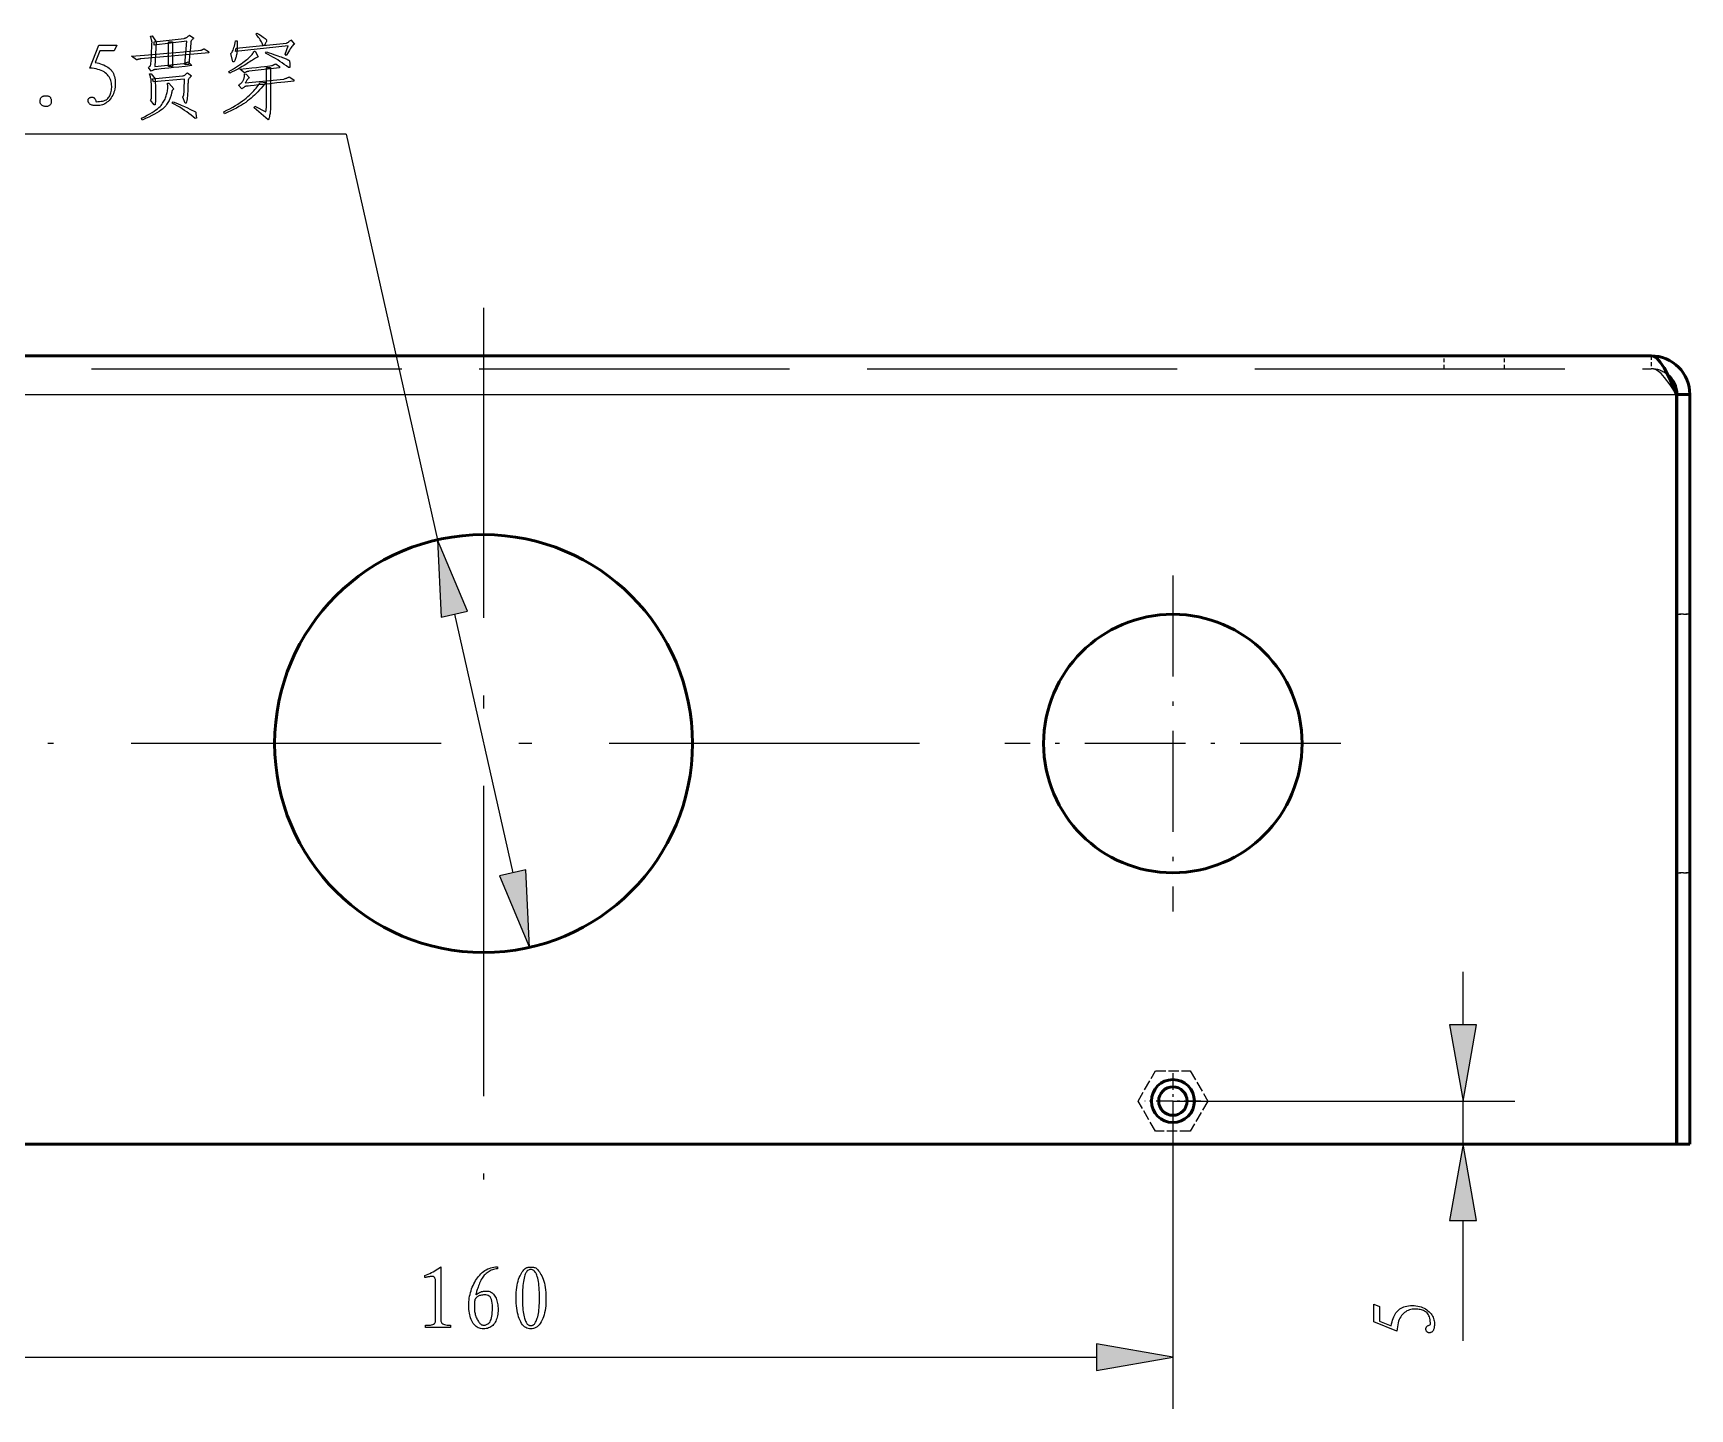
# Model space of a CAD drawing. Extents: x 0 to 420, y 0 to 297.
# Drawn here: x 125.6 to 189.7, y 84.3 to 137.5 of the extents above; entities that cross this region are included whole.
import ezdxf

# ---------------------------------------------------------------- set-up
doc = ezdxf.new("R2010")
doc.units = 0
doc.linetypes.add('DASHDOT', pattern=[18.5, 12, -3, 0.5, -3])
doc.linetypes.add('DASHED', pattern=[15, 12, -3])

msp = doc.modelspace()

# ---------------------------------------------------------------- linework, layer by layer
at = {"color": 5, "lineweight": 25}
for p, q in [((137.694, 133.629), (117.648, 133.629)), ((119.303, 86.314), (166.728, 86.314))]:
    msp.add_line(p, q, dxfattribs=at)
at = {"color": 5, "lineweight": 25, "ltscale": 0.402087}
msp.add_line((137.694, 133.629), (141.236, 117.94), dxfattribs=at)
at = {"color": 14, "linetype": 'DASHDOT', "lineweight": 25}
for p, q in [((143.015, 126.916), (143.015, 93.194)), ((159.877, 110.055), (126.154, 110.055))]:
    msp.add_line(p, q, dxfattribs=at)
at = {"color": 7, "lineweight": 50}
for p, q in [((97.849, 125.055), (188.182, 125.055)), ((189.159, 123.555), (189.159, 94.555)), ((189.182, 123.555), (189.182, 94.555)), ((189.682, 123.555), (189.682, 94.555)), ((189.159, 94.555), (96.872, 94.555))]:
    msp.add_line(p, q, dxfattribs=at)
at = {"color": 7, "linetype": 'DASHED', "lineweight": 25, "ltscale": 0.0125}
for p, q in [((180.182, 124.555), (180.182, 125.055)), ((180.182, 124.555), (180.182, 125.055)), ((182.515, 124.555), (182.515, 125.055)), ((182.515, 124.555), (182.515, 125.055)), ((188.182, 125.055), (188.182, 124.555)), ((188.182, 125.055), (188.182, 124.555)), ((189.682, 123.555), (189.182, 123.555)), ((189.182, 115.055), (189.682, 115.055)), ((189.682, 115.055), (189.182, 115.055)), ((189.182, 105.055), (189.682, 105.055)), ((189.682, 105.055), (189.182, 105.055))]:
    msp.add_line(p, q, dxfattribs=at)
at = {"color": 7, "linetype": 'DASHED', "lineweight": 25}
for p, q in [((97.849, 124.555), (188.182, 124.555)), ((96.872, 123.555), (189.159, 123.555)), ((96.872, 123.555), (189.159, 123.555)), ((96.872, 123.555), (189.159, 123.555))]:
    msp.add_line(p, q, dxfattribs=at)
at = {"color": 7, "lineweight": 25}
msp.add_line((96.872, 123.555), (189.159, 123.555), dxfattribs=at)
at = {"color": 7, "lineweight": 50, "ltscale": 0.0125}
for p, q in [((189.682, 123.555), (189.182, 123.555)), ((189.682, 94.555), (189.182, 94.555))]:
    msp.add_line(p, q, dxfattribs=at)
at = {"color": 14, "linetype": 'DASHDOT', "lineweight": 25, "ltscale": 0.325}
for p, q in [((169.682, 116.555), (169.682, 103.555)), ((176.182, 110.055), (163.182, 110.055))]:
    msp.add_line(p, q, dxfattribs=at)
at = {"color": 5, "lineweight": 25, "ltscale": 0.256445}
msp.add_line((141.886, 115.058), (144.145, 105.052), dxfattribs=at)
at = {"color": 5, "lineweight": 25, "ltscale": 0.051139}
msp.add_line((180.906, 99.176), (180.906, 101.222), dxfattribs=at)
at = {"color": 7, "linetype": 'DASHED', "lineweight": 25, "ltscale": 0.033679}
for p, q in [((168.335, 96.222), (169.009, 97.389)), ((169.009, 97.389), (170.356, 97.389)), ((170.356, 97.389), (171.029, 96.222)), ((169.009, 95.055), (168.335, 96.222)), ((171.029, 96.222), (170.356, 95.055)), ((170.356, 95.055), (169.009, 95.055))]:
    msp.add_line(p, q, dxfattribs=at)
at = {"color": 14, "linetype": 'DASHDOT', "lineweight": 25, "ltscale": 0.054167}
for p, q in [((169.682, 97.305), (169.682, 95.139)), ((170.765, 96.222), (168.599, 96.222))]:
    msp.add_line(p, q, dxfattribs=at)
at = {"color": 5, "lineweight": 25, "ltscale": 0.297689}
msp.add_line((169.682, 96.222), (169.682, 84.314), dxfattribs=at)
at = {"color": 5, "lineweight": 25, "ltscale": 0.330595}
msp.add_line((169.682, 96.222), (182.906, 96.222), dxfattribs=at)
at = {"color": 5, "lineweight": 25, "ltscale": 0.041667}
msp.add_line((180.906, 94.555), (180.906, 96.222), dxfattribs=at)
at = {"color": 5, "lineweight": 25, "ltscale": 0.11642}
msp.add_line((180.906, 86.944), (180.906, 91.601), dxfattribs=at)
at = {"color": 5, "lineweight": 25}
for points in [[(130.166, 136.721), (130.17, 136.802), (130.174, 136.875), (130.177, 136.941), (130.18, 137), (130.182, 137.051), (130.184, 137.094), (130.185, 137.13), (130.186, 137.158), (130.187, 137.179), (130.187, 137.192), (130.186, 137.203), (130.185, 137.217), (130.182, 137.233), (130.178, 137.251), (130.173, 137.273), (130.167, 137.297), (130.16, 137.323), (130.152, 137.352), (130.143, 137.384), (130.132, 137.418), (130.187, 137.432), (130.351, 137.199), (130.296, 136.256), (131.404, 136.365), (131.418, 136.366), (131.433, 136.368), (131.448, 136.371), (131.465, 136.376), (131.482, 136.382), (131.5, 136.39), (131.52, 136.399), (131.539, 136.409), (131.56, 136.421), (131.581, 136.434), (131.732, 136.283), (131.467, 136.255), (131.228, 136.229), (131.018, 136.207), (130.834, 136.187), (130.677, 136.17), (130.548, 136.157), (130.446, 136.146), (130.371, 136.139), (130.324, 136.134), (130.303, 136.133), (130.296, 136.132), (130.286, 136.13), (130.276, 136.127), (130.264, 136.122), (130.25, 136.116), (130.235, 136.108), (130.218, 136.099), (130.2, 136.089), (130.181, 136.077), (130.16, 136.064), (130.05, 136.215), (130.061, 136.223), (130.071, 136.23), (130.08, 136.238), (130.088, 136.244), (130.096, 136.251), (130.104, 136.257), (130.11, 136.262), (130.116, 136.267), (130.121, 136.272), (130.125, 136.276), (130.129, 136.285), (130.134, 136.301), (130.138, 136.325), (130.142, 136.357), (130.146, 136.398), (130.15, 136.446), (130.154, 136.503), (130.158, 136.567), (130.162, 136.64)], [(130.269, 137.199), (131.431, 137.336), (131.448, 137.34), (131.465, 137.345), (131.484, 137.353), (131.503, 137.362), (131.523, 137.374), (131.544, 137.387), (131.566, 137.402), (131.589, 137.419), (131.612, 137.438), (131.636, 137.459), (131.8, 137.35), (131.779, 137.329), (131.761, 137.309), (131.744, 137.291), (131.73, 137.274), (131.718, 137.259), (131.708, 137.245), (131.701, 137.233), (131.695, 137.223), (131.692, 137.214), (131.691, 137.206), (131.69, 137.191), (131.688, 137.16), (131.683, 137.112), (131.678, 137.049), (131.67, 136.969), (131.661, 136.872), (131.651, 136.76), (131.638, 136.631), (131.624, 136.486), (131.609, 136.324), (131.458, 136.324), (131.54, 137.227), (130.269, 137.076)], [(130.829, 136.256), (130.829, 137.199), (130.98, 137.199), (130.98, 136.256)], [(133.413, 137.24), (133.482, 137.24), (133.482, 137.162), (133.481, 137.089), (133.481, 137.024), (133.48, 136.965), (133.478, 136.912), (133.477, 136.866), (133.475, 136.827), (133.473, 136.794), (133.471, 136.768), (133.468, 136.748), (133.465, 136.73), (133.46, 136.709), (133.454, 136.685), (133.446, 136.658), (133.437, 136.628), (133.427, 136.596), (133.416, 136.56), (133.403, 136.521), (133.388, 136.479), (133.372, 136.434), (133.318, 136.434), (133.236, 136.748), (133.26, 136.775), (133.282, 136.807), (133.303, 136.844), (133.323, 136.886), (133.342, 136.933), (133.359, 136.984), (133.374, 137.041), (133.389, 137.102), (133.402, 137.169)], [(133.441, 136.953), (135.396, 137.158), (135.407, 137.162), (135.42, 137.168), (135.434, 137.175), (135.448, 137.184), (135.464, 137.196), (135.481, 137.209), (135.499, 137.224), (135.518, 137.241), (135.539, 137.26), (135.56, 137.281), (135.697, 137.117), (135.676, 137.103), (135.653, 137.082), (135.628, 137.055), (135.6, 137.021), (135.57, 136.98), (135.538, 136.933), (135.502, 136.88), (135.465, 136.82), (135.425, 136.753), (135.382, 136.68), (135.341, 136.721), (135.451, 137.049), (133.413, 136.83)], [(134.247, 137.541), (134.318, 137.496), (134.381, 137.456), (134.436, 137.419), (134.485, 137.386), (134.526, 137.356), (134.56, 137.331), (134.587, 137.309), (134.606, 137.292), (134.618, 137.278), (134.623, 137.268), (134.624, 137.258), (134.622, 137.246), (134.618, 137.232), (134.612, 137.215), (134.605, 137.196), (134.595, 137.174), (134.583, 137.15), (134.569, 137.123), (134.553, 137.094), (134.535, 137.063), (134.48, 137.063), (134.462, 137.109), (134.443, 137.154), (134.421, 137.2), (134.397, 137.244), (134.37, 137.288), (134.342, 137.332), (134.311, 137.375), (134.279, 137.417), (134.244, 137.459), (134.206, 137.5)], [(128.628, 135.49), (128.626, 135.547), (128.62, 135.601), (128.61, 135.654), (128.595, 135.705), (128.577, 135.753), (128.554, 135.8), (128.528, 135.845), (128.497, 135.888), (128.462, 135.93), (128.423, 135.969), (128.38, 136.005), (128.332, 136.039), (128.279, 136.069), (128.222, 136.096), (128.16, 136.119), (128.093, 136.139), (128.022, 136.156), (127.946, 136.17), (127.866, 136.18), (127.781, 136.188), (128.136, 137.076), (128.82, 137.076), (128.724, 136.857), (128.163, 136.857), (127.986, 136.406), (128.06, 136.391), (128.131, 136.374), (128.199, 136.355), (128.262, 136.333), (128.322, 136.309), (128.379, 136.282), (128.431, 136.254), (128.48, 136.223), (128.525, 136.189), (128.567, 136.153), (128.604, 136.115), (128.638, 136.072), (128.668, 136.025), (128.694, 135.975), (128.715, 135.921), (128.733, 135.863), (128.747, 135.801), (128.757, 135.736), (128.763, 135.666), (128.765, 135.593), (128.763, 135.519), (128.757, 135.448), (128.747, 135.38), (128.733, 135.315), (128.715, 135.253), (128.694, 135.193), (128.668, 135.137), (128.638, 135.083), (128.604, 135.032), (128.567, 134.984), (128.527, 134.94), (128.486, 134.9), (128.444, 134.865), (128.401, 134.833), (128.357, 134.807), (128.312, 134.784), (128.266, 134.766), (128.219, 134.753), (128.171, 134.743), (128.122, 134.738), (128.075, 134.736), (128.031, 134.736), (127.99, 134.737), (127.952, 134.739), (127.917, 134.743), (127.886, 134.749), (127.858, 134.756), (127.834, 134.765), (127.812, 134.775), (127.794, 134.786), (127.779, 134.799), (127.765, 134.812), (127.752, 134.825), (127.742, 134.839), (127.733, 134.853), (127.725, 134.867), (127.72, 134.882), (127.716, 134.898), (127.713, 134.914), (127.712, 134.93), (127.713, 134.946), (127.715, 134.961), (127.718, 134.975), (127.723, 134.988), (127.729, 135), (127.737, 135.011), (127.746, 135.021), (127.756, 135.03), (127.768, 135.039), (127.781, 135.046), (127.794, 135.052), (127.808, 135.057), (127.822, 135.061), (127.835, 135.063), (127.849, 135.065), (127.863, 135.065), (127.876, 135.064), (127.89, 135.061), (127.904, 135.058), (127.917, 135.053), (127.931, 135.046), (127.944, 135.037), (127.956, 135.027), (127.968, 135.013), (127.979, 134.998), (127.99, 134.981), (128, 134.961), (128.009, 134.939), (128.018, 134.915), (128.027, 134.889), (128.096, 134.89), (128.16, 134.895), (128.219, 134.903), (128.274, 134.914), (128.324, 134.928), (128.37, 134.945), (128.411, 134.966), (128.447, 134.989), (128.478, 135.016), (128.505, 135.046), (128.529, 135.079), (128.55, 135.114), (128.568, 135.152), (128.584, 135.192), (128.598, 135.236), (128.609, 135.281), (128.617, 135.33), (128.623, 135.381), (128.627, 135.434)], [(129.394, 136.652), (129.901, 136.694), (130.355, 136.732), (130.757, 136.765), (131.106, 136.795), (131.402, 136.82), (131.646, 136.841), (131.837, 136.858), (131.975, 136.871), (132.061, 136.88), (132.094, 136.885), (132.101, 136.888), (132.11, 136.891), (132.119, 136.895), (132.129, 136.9), (132.14, 136.905), (132.152, 136.911), (132.165, 136.917), (132.179, 136.924), (132.194, 136.932), (132.21, 136.939), (132.374, 136.83), (132.388, 136.775), (129.749, 136.543), (129.738, 136.543), (129.725, 136.541), (129.712, 136.539), (129.697, 136.536), (129.681, 136.533), (129.664, 136.528), (129.646, 136.523), (129.627, 136.517), (129.607, 136.51), (129.585, 136.502)], [(133.926, 136.399), (133.871, 136.362), (133.812, 136.324), (133.748, 136.286), (133.681, 136.246), (133.61, 136.206), (133.535, 136.166), (133.456, 136.124), (133.373, 136.082), (133.286, 136.04), (133.195, 135.996), (133.154, 136.051), (133.247, 136.107), (133.335, 136.161), (133.417, 136.213), (133.495, 136.263), (133.567, 136.311), (133.634, 136.356), (133.696, 136.399), (133.753, 136.44), (133.805, 136.479), (133.851, 136.516), (133.893, 136.551), (133.932, 136.586), (133.969, 136.62), (134.002, 136.653), (134.032, 136.687), (134.059, 136.719), (134.084, 136.751), (134.105, 136.783), (134.123, 136.813), (134.138, 136.844), (134.179, 136.844), (134.288, 136.625), (134.268, 136.615), (134.243, 136.603), (134.216, 136.587), (134.185, 136.569), (134.15, 136.548), (134.112, 136.524), (134.071, 136.497), (134.026, 136.468), (133.978, 136.435)], [(135.519, 136.215), (135.464, 136.215), (135.386, 136.274), (135.306, 136.333), (135.223, 136.39), (135.138, 136.447), (135.051, 136.502), (134.961, 136.556), (134.868, 136.609), (134.773, 136.661), (134.676, 136.712), (134.576, 136.762), (134.617, 136.816), (134.72, 136.782), (134.815, 136.75), (134.903, 136.72), (134.984, 136.692), (135.057, 136.666), (135.124, 136.643), (135.182, 136.621), (135.233, 136.602), (135.277, 136.585), (135.314, 136.57), (135.345, 136.557), (135.374, 136.545), (135.399, 136.534), (135.422, 136.523), (135.442, 136.514), (135.459, 136.506), (135.473, 136.498), (135.484, 136.492), (135.493, 136.486), (135.498, 136.481), (135.502, 136.475), (135.506, 136.464), (135.509, 136.449), (135.512, 136.429), (135.514, 136.405), (135.516, 136.376), (135.517, 136.342), (135.518, 136.304), (135.519, 136.262)], [(130.166, 135.415), (130.165, 135.466), (130.164, 135.512), (130.163, 135.553), (130.162, 135.59), (130.161, 135.622), (130.161, 135.649), (130.16, 135.671), (130.16, 135.689), (130.16, 135.701), (130.16, 135.709), (130.159, 135.717), (130.157, 135.728), (130.153, 135.744), (130.149, 135.764), (130.142, 135.788), (130.135, 135.816), (130.126, 135.848), (130.116, 135.884), (130.104, 135.924), (130.091, 135.969), (130.16, 135.969), (130.31, 135.777), (130.315, 135.634), (130.319, 135.501), (130.321, 135.376), (130.323, 135.261), (130.324, 135.155), (130.323, 135.059), (130.321, 134.972), (130.319, 134.894), (130.315, 134.825), (130.31, 134.766), (130.269, 134.766), (130.132, 134.943), (130.14, 134.957), (130.147, 134.971), (130.153, 134.984), (130.158, 134.998), (130.163, 135.012), (130.167, 135.025), (130.17, 135.039), (130.172, 135.053), (130.173, 135.066), (130.173, 135.08), (130.173, 135.096), (130.173, 135.115), (130.173, 135.139), (130.172, 135.167), (130.172, 135.198), (130.171, 135.234), (130.17, 135.273), (130.169, 135.316), (130.168, 135.364)], [(130.201, 135.777), (131.363, 135.887), (131.379, 135.888), (131.397, 135.892), (131.414, 135.898), (131.433, 135.906), (131.452, 135.918), (131.471, 135.931), (131.491, 135.947), (131.511, 135.965), (131.532, 135.986), (131.554, 136.01), (131.718, 135.887), (131.692, 135.86), (131.669, 135.836), (131.648, 135.814), (131.631, 135.794), (131.616, 135.776), (131.603, 135.76), (131.594, 135.746), (131.587, 135.734), (131.583, 135.724), (131.581, 135.716), (131.581, 135.706), (131.581, 135.692), (131.581, 135.672), (131.58, 135.647), (131.58, 135.617), (131.579, 135.581), (131.578, 135.541), (131.577, 135.495), (131.576, 135.444), (131.575, 135.388), (131.573, 135.329), (131.57, 135.272), (131.566, 135.214), (131.561, 135.158), (131.556, 135.102), (131.549, 135.047), (131.542, 134.993), (131.533, 134.939), (131.524, 134.886), (131.513, 134.834), (131.472, 134.834), (131.376, 135.066), (131.384, 135.078), (131.391, 135.09), (131.398, 135.103), (131.404, 135.117), (131.409, 135.131), (131.413, 135.147), (131.417, 135.163), (131.42, 135.18), (131.422, 135.198), (131.424, 135.217), (131.426, 135.24), (131.427, 135.269), (131.429, 135.306), (131.431, 135.35), (131.433, 135.401), (131.435, 135.46), (131.437, 135.525), (131.44, 135.597), (131.442, 135.677), (131.445, 135.764), (130.242, 135.654)], [(135.286, 135.764), (135.311, 135.772), (135.334, 135.78), (135.357, 135.788), (135.378, 135.797), (135.399, 135.805), (135.419, 135.813), (135.439, 135.821), (135.457, 135.829), (135.475, 135.838), (135.492, 135.846), (135.669, 135.736), (135.669, 135.682), (135.326, 135.645), (135.018, 135.612), (134.745, 135.583), (134.507, 135.558), (134.304, 135.536), (134.136, 135.518), (134.004, 135.504), (133.906, 135.494), (133.844, 135.487), (133.817, 135.483), (133.807, 135.481), (133.795, 135.477), (133.783, 135.471), (133.769, 135.464), (133.754, 135.454), (133.737, 135.443), (133.72, 135.43), (133.701, 135.416), (133.681, 135.399), (133.66, 135.381), (133.536, 135.531), (133.56, 135.545), (133.583, 135.56), (133.604, 135.576), (133.624, 135.593), (133.642, 135.61), (133.66, 135.628), (133.675, 135.647), (133.69, 135.667), (133.703, 135.688), (133.714, 135.709), (133.725, 135.731), (133.734, 135.754), (133.742, 135.778), (133.749, 135.803), (133.755, 135.829), (133.76, 135.855), (133.764, 135.882), (133.767, 135.91), (133.768, 135.939), (133.769, 135.969), (133.824, 135.955), (133.96, 135.818), (133.944, 135.809), (133.928, 135.797), (133.911, 135.783), (133.895, 135.766), (133.878, 135.747), (133.862, 135.725), (133.845, 135.701), (133.829, 135.674), (133.813, 135.645), (133.796, 135.613)], [(133.591, 136.147), (133.83, 136.173), (134.045, 136.196), (134.234, 136.217), (134.398, 136.236), (134.538, 136.252), (134.653, 136.266), (134.743, 136.278), (134.807, 136.287), (134.848, 136.293), (134.863, 136.297), (134.866, 136.3), (134.871, 136.303), (134.878, 136.308), (134.887, 136.312), (134.897, 136.317), (134.909, 136.323), (134.922, 136.329), (134.937, 136.336), (134.954, 136.344), (134.972, 136.352), (135.122, 136.256), (135.122, 136.201), (133.947, 136.064), (133.933, 136.064), (133.918, 136.062), (133.902, 136.06), (133.885, 136.056), (133.868, 136.051), (133.85, 136.045), (133.831, 136.038), (133.811, 136.029), (133.79, 136.02), (133.769, 136.01)], [(134.589, 134.492), (134.594, 134.517), (134.599, 134.543), (134.603, 134.569), (134.607, 134.595), (134.61, 134.622), (134.612, 134.65), (134.614, 134.678), (134.615, 134.707), (134.616, 134.736), (134.617, 134.766), (134.617, 136.215), (134.767, 136.215), (134.767, 134.615), (134.766, 134.569), (134.764, 134.524), (134.76, 134.48), (134.754, 134.436), (134.746, 134.393), (134.737, 134.351), (134.727, 134.31), (134.714, 134.27), (134.701, 134.23), (134.685, 134.191), (134.138, 134.656), (134.165, 134.711)], [(130.686, 134.69), (130.646, 134.647), (130.596, 134.602), (130.535, 134.555), (130.463, 134.507), (130.38, 134.456), (130.286, 134.404), (130.182, 134.35), (130.067, 134.295), (129.941, 134.237), (129.804, 134.178), (129.777, 134.246), (129.893, 134.305), (130, 134.362), (130.098, 134.417), (130.187, 134.47), (130.267, 134.521), (130.339, 134.57), (130.401, 134.617), (130.455, 134.662), (130.5, 134.704), (130.536, 134.745), (130.566, 134.785), (130.595, 134.825), (130.621, 134.866), (130.646, 134.907), (130.669, 134.949), (130.69, 134.99), (130.709, 135.033), (130.726, 135.075), (130.741, 135.119), (130.754, 135.162), (130.766, 135.206), (130.775, 135.25), (130.783, 135.293), (130.789, 135.337), (130.794, 135.381), (130.796, 135.425), (130.797, 135.468), (130.796, 135.512), (130.793, 135.556), (130.788, 135.6), (130.843, 135.6), (131.035, 135.381), (131.019, 135.368), (131.005, 135.355), (130.993, 135.343), (130.982, 135.332), (130.973, 135.321), (130.966, 135.311), (130.96, 135.302), (130.956, 135.293), (130.953, 135.286), (130.953, 135.278), (130.952, 135.27), (130.951, 135.259), (130.948, 135.246), (130.945, 135.229), (130.941, 135.21), (130.935, 135.188), (130.929, 135.164), (130.922, 135.136), (130.914, 135.106), (130.905, 135.073), (130.894, 135.039), (130.881, 135.003), (130.865, 134.967), (130.847, 134.93), (130.826, 134.892), (130.803, 134.853), (130.777, 134.814), (130.749, 134.774), (130.719, 134.732)], [(134.603, 135.641), (134.537, 135.563), (134.472, 135.487), (134.407, 135.414), (134.342, 135.343), (134.276, 135.275), (134.212, 135.209), (134.147, 135.146), (134.082, 135.085), (134.018, 135.027), (133.953, 134.971), (133.886, 134.916), (133.812, 134.861), (133.732, 134.807), (133.645, 134.752), (133.552, 134.697), (133.452, 134.643), (133.346, 134.588), (133.234, 134.533), (133.115, 134.479), (132.99, 134.424), (132.962, 134.492), (133.085, 134.555), (133.201, 134.617), (133.311, 134.678), (133.414, 134.738), (133.511, 134.798), (133.601, 134.857), (133.685, 134.916), (133.763, 134.973), (133.834, 135.031), (133.899, 135.087), (133.959, 135.143), (134.016, 135.198), (134.07, 135.252), (134.122, 135.306), (134.171, 135.359), (134.216, 135.411), (134.259, 135.463), (134.299, 135.514), (134.336, 135.564), (134.37, 135.613)], [(126.195, 134.725), (126.173, 134.715), (126.15, 134.707), (126.128, 134.702), (126.105, 134.699), (126.082, 134.699), (126.059, 134.701), (126.035, 134.705), (126.011, 134.712), (125.987, 134.72), (125.962, 134.731), (125.939, 134.745), (125.919, 134.759), (125.901, 134.776), (125.887, 134.794), (125.875, 134.814), (125.866, 134.835), (125.86, 134.858), (125.857, 134.882), (125.857, 134.909), (125.86, 134.937), (125.865, 134.964), (125.871, 134.989), (125.879, 135.012), (125.889, 135.033), (125.901, 135.051), (125.914, 135.067), (125.929, 135.081), (125.945, 135.092), (125.963, 135.101), (125.983, 135.107), (126.003, 135.112), (126.024, 135.116), (126.044, 135.119), (126.064, 135.121), (126.084, 135.121), (126.103, 135.121), (126.123, 135.119), (126.142, 135.116), (126.162, 135.112), (126.181, 135.107), (126.199, 135.101), (126.216, 135.092), (126.231, 135.08), (126.244, 135.066), (126.256, 135.049), (126.266, 135.03), (126.275, 135.009), (126.282, 134.985), (126.287, 134.959), (126.29, 134.93), (126.292, 134.901), (126.291, 134.873), (126.288, 134.848), (126.282, 134.825), (126.273, 134.803), (126.263, 134.784), (126.249, 134.766), (126.234, 134.75), (126.215, 134.737)], [(131.007, 134.889), (131.171, 134.818), (131.318, 134.754), (131.447, 134.697), (131.56, 134.647), (131.655, 134.603), (131.733, 134.566), (131.794, 134.536), (131.838, 134.512), (131.865, 134.496), (131.875, 134.485), (131.877, 134.477), (131.879, 134.465), (131.881, 134.449), (131.884, 134.431), (131.887, 134.408), (131.891, 134.383), (131.895, 134.354), (131.899, 134.321), (131.904, 134.285), (131.91, 134.246), (131.855, 134.232), (131.777, 134.3), (131.697, 134.366), (131.614, 134.43), (131.529, 134.493), (131.441, 134.554), (131.351, 134.613), (131.259, 134.671), (131.164, 134.727), (131.066, 134.781), (130.966, 134.834)], [(142.394, 115.173), (141.236, 117.94), (141.378, 114.944)], [(143.637, 104.938), (144.795, 102.17), (144.653, 105.167)], [(180.385, 99.176), (180.906, 96.222), (181.427, 99.176)], [(181.427, 91.601), (180.906, 94.555), (180.385, 91.601)], [(141.156, 89.242), (141.155, 89.281), (141.151, 89.316), (141.144, 89.346), (141.135, 89.372), (141.124, 89.394), (141.109, 89.412), (141.092, 89.425), (141.073, 89.435), (141.051, 89.44), (141.026, 89.44), (141, 89.439), (140.973, 89.436), (140.946, 89.433), (140.919, 89.429), (140.891, 89.425), (140.863, 89.42), (140.834, 89.414), (140.805, 89.408), (140.776, 89.4), (140.746, 89.393), (140.746, 89.475), (140.811, 89.5), (140.876, 89.528), (140.939, 89.557), (141.002, 89.588), (141.064, 89.622), (141.125, 89.657), (141.185, 89.694), (141.245, 89.733), (141.303, 89.774), (141.361, 89.816), (141.361, 87.711), (141.37, 87.68), (141.385, 87.652), (141.406, 87.627), (141.433, 87.606), (141.467, 87.588), (141.507, 87.573), (141.554, 87.562), (141.606, 87.553), (141.665, 87.548), (141.73, 87.547), (141.73, 87.465), (140.773, 87.465), (140.773, 87.547), (140.841, 87.548), (140.902, 87.552), (140.957, 87.559), (141.005, 87.569), (141.047, 87.581), (141.082, 87.596), (141.11, 87.614), (141.132, 87.634), (141.147, 87.658), (141.156, 87.684)], [(143.453, 88.675), (143.476, 88.634), (143.497, 88.591), (143.516, 88.545), (143.532, 88.496), (143.545, 88.446), (143.556, 88.393), (143.565, 88.337), (143.571, 88.279), (143.575, 88.218), (143.576, 88.155), (143.575, 88.092), (143.57, 88.031), (143.563, 87.972), (143.553, 87.916), (143.54, 87.861), (143.524, 87.809), (143.506, 87.759), (143.484, 87.711), (143.46, 87.666), (143.432, 87.622), (143.402, 87.582), (143.37, 87.546), (143.334, 87.514), (143.296, 87.486), (143.255, 87.463), (143.211, 87.444), (143.164, 87.429), (143.115, 87.419), (143.063, 87.412), (143.009, 87.41), (142.954, 87.413), (142.902, 87.421), (142.853, 87.434), (142.806, 87.452), (142.763, 87.475), (142.722, 87.504), (142.683, 87.537), (142.648, 87.576), (142.615, 87.621), (142.585, 87.67), (142.558, 87.723), (142.533, 87.778), (142.512, 87.836), (142.493, 87.896), (142.477, 87.959), (142.464, 88.023), (142.454, 88.091), (142.447, 88.16), (142.443, 88.232), (142.441, 88.306), (142.443, 88.38), (142.447, 88.455), (142.454, 88.528), (142.463, 88.601), (142.475, 88.673), (142.49, 88.744), (142.508, 88.815), (142.529, 88.885), (142.552, 88.955), (142.578, 89.023), (142.606, 89.091), (142.637, 89.155), (142.67, 89.217), (142.705, 89.277), (142.742, 89.334), (142.781, 89.389), (142.823, 89.442), (142.867, 89.492), (142.913, 89.539), (142.961, 89.584), (143.011, 89.626), (143.063, 89.663), (143.117, 89.697), (143.173, 89.726), (143.231, 89.751), (143.291, 89.773), (143.352, 89.79), (143.416, 89.803), (143.481, 89.812), (143.549, 89.816), (143.549, 89.734), (143.498, 89.728), (143.448, 89.718), (143.4, 89.706), (143.354, 89.692), (143.309, 89.675), (143.266, 89.655), (143.225, 89.632), (143.186, 89.607), (143.148, 89.58), (143.111, 89.55), (143.076, 89.517), (143.043, 89.483), (143.012, 89.446), (142.982, 89.406), (142.954, 89.365), (142.927, 89.322), (142.903, 89.276), (142.879, 89.228), (142.858, 89.178), (142.838, 89.126), (142.819, 89.074), (142.802, 89.024), (142.786, 88.978), (142.772, 88.933), (142.759, 88.892), (142.747, 88.853), (142.737, 88.816), (142.728, 88.783), (142.721, 88.751), (142.715, 88.723), (142.731, 88.733), (142.747, 88.744), (142.764, 88.755), (142.78, 88.765), (142.797, 88.776), (142.813, 88.786), (142.83, 88.796), (142.846, 88.806), (142.862, 88.816), (142.879, 88.825), (142.896, 88.834), (142.916, 88.842), (142.937, 88.85), (142.961, 88.856), (142.986, 88.861), (143.014, 88.865), (143.044, 88.869), (143.076, 88.871), (143.109, 88.873), (143.145, 88.873), (143.182, 88.871), (143.217, 88.865), (143.251, 88.855), (143.283, 88.841), (143.315, 88.823), (143.345, 88.802), (143.374, 88.776), (143.401, 88.746), (143.428, 88.712)], [(145.264, 89.461), (145.294, 89.398), (145.321, 89.331), (145.345, 89.258), (145.366, 89.181), (145.384, 89.099), (145.399, 89.011), (145.411, 88.919), (145.42, 88.822), (145.426, 88.72), (145.429, 88.613), (145.428, 88.506), (145.424, 88.403), (145.417, 88.305), (145.407, 88.211), (145.393, 88.121), (145.375, 88.036), (145.354, 87.955), (145.33, 87.878), (145.302, 87.806), (145.271, 87.738), (145.237, 87.676), (145.202, 87.62), (145.164, 87.571), (145.124, 87.528), (145.082, 87.492), (145.038, 87.463), (144.991, 87.44), (144.943, 87.423), (144.893, 87.413), (144.841, 87.41), (144.789, 87.413), (144.739, 87.423), (144.691, 87.44), (144.646, 87.463), (144.603, 87.492), (144.563, 87.528), (144.524, 87.571), (144.488, 87.62), (144.455, 87.676), (144.424, 87.738), (144.395, 87.806), (144.37, 87.878), (144.347, 87.955), (144.327, 88.036), (144.311, 88.121), (144.297, 88.211), (144.287, 88.305), (144.279, 88.403), (144.275, 88.506), (144.273, 88.613), (144.275, 88.72), (144.279, 88.822), (144.287, 88.919), (144.297, 89.011), (144.311, 89.099), (144.327, 89.181), (144.347, 89.258), (144.37, 89.331), (144.395, 89.398), (144.424, 89.461), (144.454, 89.518), (144.483, 89.57), (144.513, 89.617), (144.542, 89.658), (144.571, 89.693), (144.599, 89.723), (144.628, 89.748), (144.656, 89.767), (144.683, 89.781), (144.711, 89.789), (144.738, 89.794), (144.765, 89.798), (144.792, 89.801), (144.819, 89.802), (144.846, 89.803), (144.872, 89.802), (144.899, 89.801), (144.925, 89.798), (144.951, 89.794), (144.977, 89.789), (145.004, 89.781), (145.03, 89.767), (145.058, 89.748), (145.086, 89.723), (145.114, 89.693), (145.143, 89.658), (145.173, 89.617), (145.203, 89.57), (145.233, 89.518)], [(144.595, 87.827), (144.61, 87.781), (144.625, 87.74), (144.641, 87.702), (144.657, 87.669), (144.673, 87.639), (144.69, 87.614), (144.707, 87.593), (144.724, 87.576), (144.741, 87.563), (144.759, 87.554), (144.776, 87.548), (144.794, 87.543), (144.811, 87.539), (144.829, 87.537), (144.846, 87.537), (144.863, 87.537), (144.88, 87.539), (144.896, 87.543), (144.913, 87.548), (144.93, 87.554), (144.946, 87.563), (144.962, 87.576), (144.979, 87.593), (144.995, 87.614), (145.012, 87.639), (145.028, 87.669), (145.044, 87.702), (145.061, 87.74), (145.077, 87.781), (145.094, 87.827), (145.109, 87.878), (145.123, 87.935), (145.135, 87.998), (145.146, 88.068), (145.155, 88.143), (145.163, 88.225), (145.168, 88.313), (145.172, 88.407), (145.175, 88.507), (145.176, 88.613), (145.175, 88.72), (145.172, 88.821), (145.168, 88.917), (145.163, 89.007), (145.155, 89.092), (145.146, 89.171), (145.135, 89.245), (145.123, 89.313), (145.109, 89.376), (145.094, 89.434), (145.076, 89.486), (145.057, 89.532), (145.036, 89.573), (145.014, 89.609), (144.989, 89.639), (144.963, 89.663), (144.935, 89.682), (144.905, 89.696), (144.874, 89.704), (144.841, 89.707), (144.807, 89.704), (144.776, 89.696), (144.747, 89.682), (144.719, 89.663), (144.694, 89.639), (144.67, 89.609), (144.648, 89.573), (144.628, 89.532), (144.611, 89.486), (144.595, 89.434), (144.58, 89.376), (144.568, 89.313), (144.556, 89.245), (144.546, 89.171), (144.538, 89.092), (144.531, 89.007), (144.526, 88.917), (144.522, 88.821), (144.52, 88.72), (144.519, 88.613), (144.52, 88.507), (144.522, 88.407), (144.526, 88.313), (144.531, 88.225), (144.538, 88.143), (144.546, 88.068), (144.556, 87.998), (144.568, 87.935), (144.58, 87.878)], [(142.66, 88.217), (142.661, 88.173), (142.664, 88.13), (142.669, 88.087), (142.675, 88.045), (142.684, 88.003), (142.694, 87.962), (142.707, 87.921), (142.721, 87.88), (142.738, 87.84), (142.756, 87.8), (142.775, 87.762), (142.795, 87.727), (142.814, 87.695), (142.834, 87.666), (142.855, 87.641), (142.875, 87.618), (142.896, 87.599), (142.918, 87.583), (142.939, 87.57), (142.961, 87.561), (142.983, 87.554), (143.006, 87.55), (143.029, 87.549), (143.054, 87.552), (143.079, 87.557), (143.104, 87.565), (143.131, 87.577), (143.158, 87.591), (143.185, 87.609), (143.214, 87.629), (143.241, 87.655), (143.265, 87.688), (143.287, 87.729), (143.306, 87.778), (143.321, 87.834), (143.334, 87.898), (143.344, 87.97), (143.352, 88.049), (143.356, 88.136), (143.357, 88.23), (143.355, 88.324), (143.347, 88.408), (143.335, 88.481), (143.317, 88.545), (143.294, 88.6), (143.266, 88.644), (143.233, 88.678), (143.195, 88.703), (143.152, 88.718), (143.104, 88.723), (143.055, 88.722), (143.01, 88.72), (142.968, 88.716), (142.929, 88.712), (142.894, 88.706), (142.862, 88.698), (142.834, 88.689), (142.809, 88.679), (142.787, 88.667), (142.769, 88.654), (142.754, 88.641), (142.739, 88.627), (142.726, 88.613), (142.715, 88.598), (142.704, 88.584), (142.696, 88.57), (142.688, 88.555), (142.682, 88.541), (142.677, 88.526), (142.674, 88.511), (142.671, 88.494), (142.669, 88.475), (142.667, 88.453), (142.665, 88.428), (142.663, 88.4), (142.662, 88.369), (142.661, 88.335), (142.661, 88.299), (142.66, 88.259)], [(179.045, 88.175), (178.988, 88.173), (178.934, 88.166), (178.881, 88.156), (178.83, 88.142), (178.781, 88.123), (178.735, 88.101), (178.69, 88.074), (178.646, 88.043), (178.605, 88.008), (178.566, 87.969), (178.529, 87.926), (178.496, 87.878), (178.466, 87.826), (178.439, 87.768), (178.416, 87.706), (178.395, 87.64), (178.379, 87.568), (178.365, 87.493), (178.354, 87.412), (178.347, 87.327), (177.459, 87.682), (177.459, 88.366), (177.677, 88.27), (177.677, 87.71), (178.129, 87.532), (178.143, 87.607), (178.161, 87.678), (178.18, 87.745), (178.202, 87.809), (178.226, 87.869), (178.252, 87.925), (178.281, 87.977), (178.312, 88.026), (178.346, 88.072), (178.382, 88.113), (178.42, 88.151), (178.463, 88.184), (178.509, 88.214), (178.56, 88.24), (178.614, 88.262), (178.672, 88.28), (178.734, 88.293), (178.799, 88.303), (178.869, 88.309), (178.942, 88.311), (179.016, 88.309), (179.087, 88.303), (179.155, 88.293), (179.22, 88.28), (179.282, 88.262), (179.342, 88.24), (179.398, 88.214), (179.452, 88.184), (179.503, 88.151), (179.55, 88.113), (179.595, 88.073), (179.635, 88.032), (179.67, 87.99), (179.701, 87.947), (179.728, 87.903), (179.751, 87.858), (179.769, 87.812), (179.782, 87.765), (179.792, 87.717), (179.797, 87.669), (179.799, 87.621), (179.799, 87.577), (179.798, 87.536), (179.795, 87.498), (179.791, 87.464), (179.786, 87.432), (179.779, 87.405), (179.77, 87.38), (179.76, 87.359), (179.749, 87.341), (179.736, 87.325), (179.723, 87.311), (179.71, 87.299), (179.696, 87.288), (179.682, 87.279), (179.667, 87.272), (179.653, 87.266), (179.637, 87.262), (179.621, 87.259), (179.605, 87.259), (179.589, 87.259), (179.574, 87.261), (179.56, 87.265), (179.547, 87.27), (179.535, 87.276), (179.524, 87.283), (179.514, 87.292), (179.505, 87.302), (179.496, 87.314), (179.489, 87.327), (179.483, 87.341), (179.478, 87.354), (179.474, 87.368), (179.471, 87.382), (179.47, 87.395), (179.47, 87.409), (179.471, 87.423), (179.474, 87.436), (179.477, 87.45), (179.482, 87.464), (179.489, 87.477), (179.497, 87.49), (179.508, 87.502), (179.521, 87.514), (179.537, 87.525), (179.554, 87.536), (179.574, 87.546), (179.596, 87.556), (179.62, 87.565), (179.646, 87.573), (179.645, 87.642), (179.64, 87.706), (179.632, 87.765), (179.621, 87.82), (179.607, 87.87), (179.59, 87.916), (179.569, 87.957), (179.546, 87.993), (179.519, 88.025), (179.489, 88.052), (179.456, 88.075), (179.421, 88.096), (179.383, 88.114), (179.342, 88.13), (179.299, 88.144), (179.254, 88.155), (179.205, 88.163), (179.154, 88.17), (179.101, 88.173)], [(166.728, 85.793), (169.682, 86.314), (166.728, 86.835)]]:
    msp.add_lwpolyline(points, close=True, dxfattribs=at)
at = {"color": 7, "linetype": 'DASHED', "lineweight": 25}
for points in [[(188.82, 124.332), (188.659, 124.636), (188.53, 124.826), (188.407, 124.958), (188.376, 124.983), (188.279, 125.037), (188.182, 125.055)], [(189.159, 123.555), (188.915, 123.938), (188.707, 124.22), (188.57, 124.366), (188.472, 124.448), (188.372, 124.509), (188.277, 124.544), (188.182, 124.555)], [(189.159, 123.555), (188.915, 123.938), (188.707, 124.22), (188.57, 124.366), (188.472, 124.448), (188.372, 124.509), (188.277, 124.544), (188.182, 124.555)]]:
    msp.add_lwpolyline(points, dxfattribs=at)
at = {"color": 7, "lineweight": 50}
for points in [[(189.159, 123.555), (188.888, 124.188), (188.688, 124.586), (188.539, 124.814), (188.419, 124.948), (188.372, 124.986), (188.277, 125.038), (188.182, 125.055)], [(189.159, 123.555), (188.888, 124.187), (188.82, 124.332)]]:
    msp.add_lwpolyline(points, dxfattribs=at)
for centre, radius in [((143.015, 110.055), 8.083), ((169.682, 110.055), 5), ((169.682, 96.222), 0.833), ((169.682, 96.222), 0.55)]:
    msp.add_circle(centre, radius, dxfattribs=at)
for radius, end in [(1.5, 90), (1, 50.11099)]:
    msp.add_arc((188.182, 123.555), radius, 0, end, dxfattribs=at)
at = {"color": 7, "linetype": 'DASHED', "lineweight": 25}
msp.add_arc((188.182, 123.555), 1, 50.11099, 90, dxfattribs=at)
at = {"color": 5, "lineweight": 25}
for points in [[(142.394, 115.173), (141.236, 117.94), (142.394, 115.173), (141.378, 114.944)], [(143.637, 104.938), (144.795, 102.17), (143.637, 104.938), (144.653, 105.167)], [(180.385, 99.176), (180.906, 96.222), (180.385, 99.176), (181.427, 99.176)], [(181.427, 91.601), (180.906, 94.555), (181.427, 91.601), (180.385, 91.601)], [(166.728, 85.793), (169.682, 86.314), (166.728, 85.793), (166.728, 86.835)]]:
    msp.add_solid(points, dxfattribs=at)

doc.saveas('drawing.dxf')
